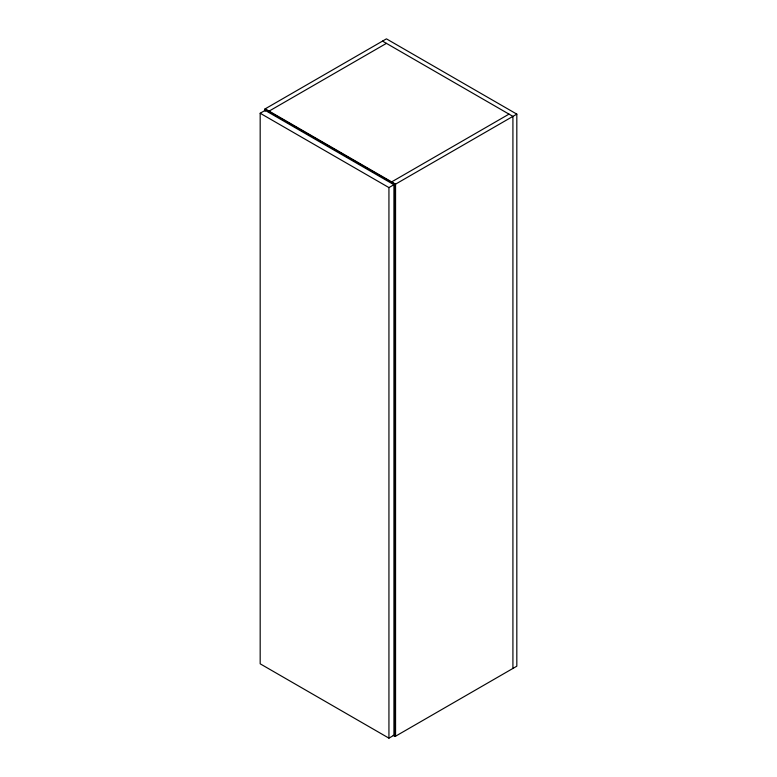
<?xml version="1.0" encoding="UTF-8"?>
<svg xmlns="http://www.w3.org/2000/svg" width="777" height="777" viewBox="0 0 777 777"><rect width="100%" height="100%" fill="white"/><g stroke="black" fill="none" stroke-linecap="round" stroke-linejoin="round"><path stroke-width="1.17" d="M260.178 113.248L265.171 110.363L393.929 184.703L393.929 735.265L388.937 738.15L260.178 663.811L260.178 113.248L388.937 187.587L393.929 184.703M268.648 111.373L386.431 43.366M391.219 182.139L509.003 114.132M516.822 114.132L386.431 38.85L264.734 109.11L395.124 184.392L516.822 114.132L516.822 666.19L395.124 736.46L393.172 735.324M382.527 41.113L512.917 116.385L512.917 668.453M395.561 736.207L395.561 184.139L265.171 108.858L265.171 111.286M395.124 184.392L395.124 736.46M388.937 187.587L388.937 738.15"/></g></svg>
